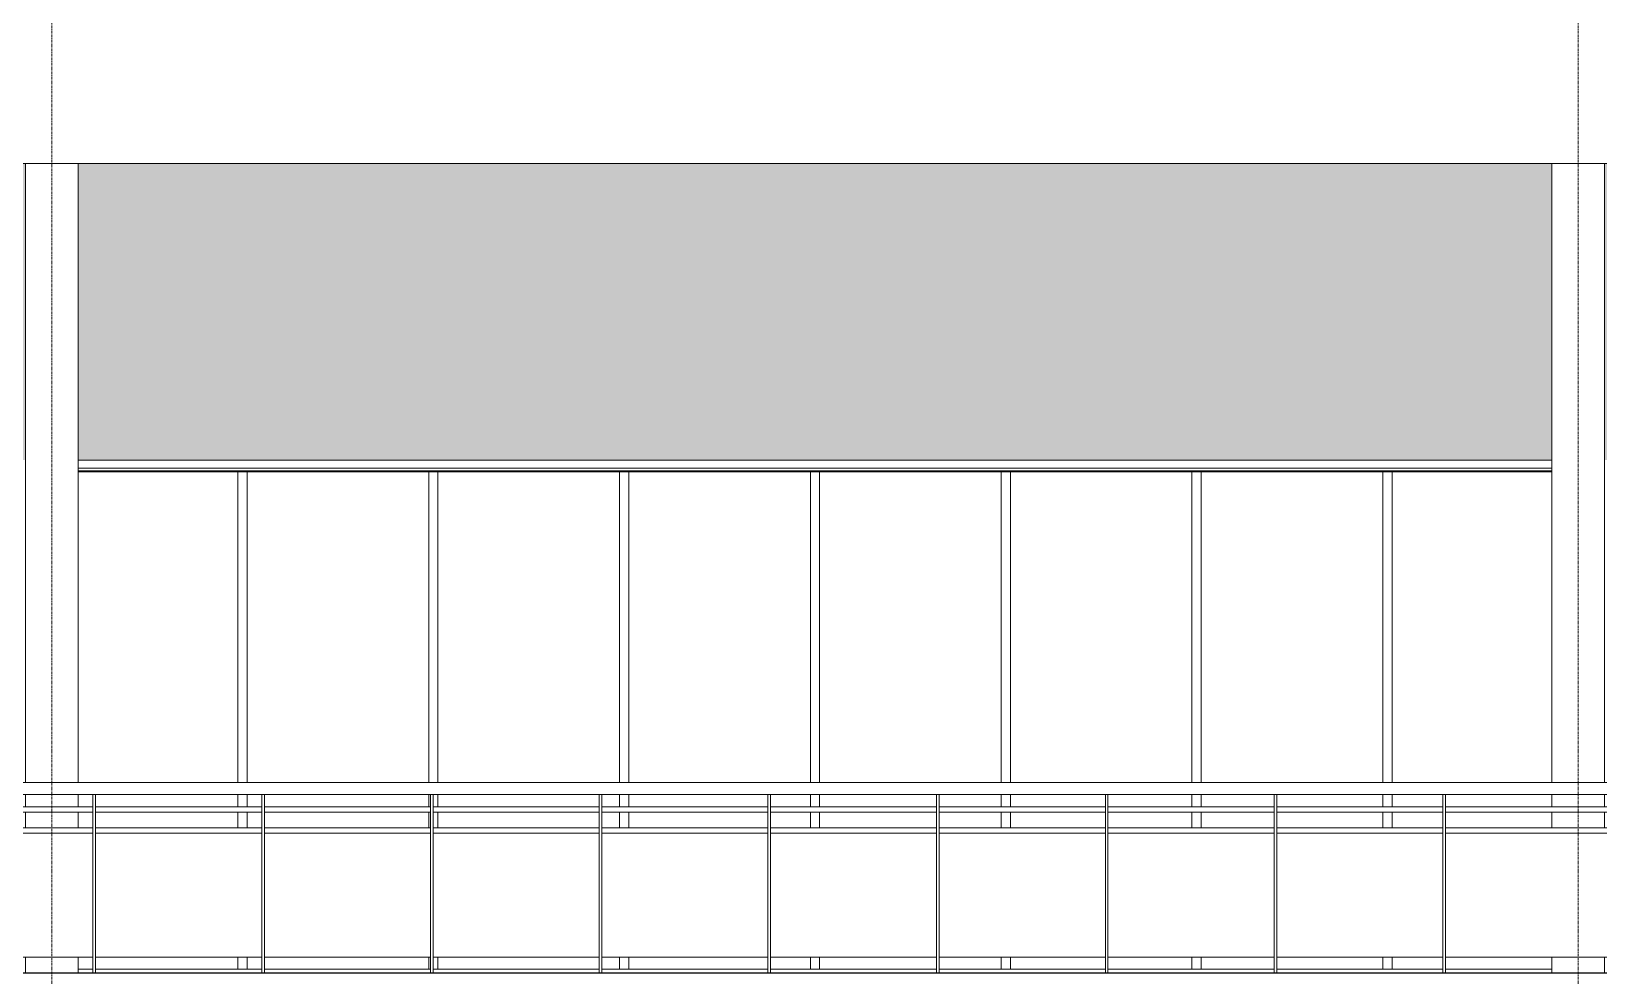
# Model space of a CAD drawing. Header units: inches. Extents: x 21408 to 98131, y -290 to 853.
# Drawn here: x 37581.1 to 37878.3, y 0.5 to 179.5 of the extents above; entities that cross this region are included whole.
import ezdxf

# ---------------------------------------------------------------- set-up
doc = ezdxf.new("R2010")
doc.units = ezdxf.units.IN
doc.header["$MEASUREMENT"] = 0
doc.linetypes.add('Grid Line 1_2_', pattern=[0.875, 0.5, -0.125, 0.125, -0.125])
for name, color, linetype, lineweight in [('A-FLOR', 192, 'Continuous', 9), ('A-FLOR-HRAL', 11, 'Continuous', 9), ('A-GLAZ-CURT', 52, 'Continuous', 9), ('A-GLAZ-CWMG', 51, 'Continuous', 9), ('A-WALL-PATT', 111, 'Continuous', 25), ('I-WALL', 2, 'Continuous', 9), ('M-HVAC-DUCT', 70, 'Continuous', 9), ('S-BEAM', 12, 'Continuous', 9), ('S-GRID', 1, 'Continuous', 9)]:
    doc.layers.add(name, color=color, linetype=linetype, lineweight=lineweight)
pattern_1 = [(45, (-87573.42, 98.42), (-19.00703, 19.00703), []), (45, (-87573.42, 127.22), (-19.00703, 19.00703), [])]

# ---------------------------------------------------------------- blocks, each defined once
blk = doc.blocks.new('Girt_C - 10_D-1260059-Building Section - East_West looking South')
at = {"layer": 'S-BEAM'}
for p, q in [((-23949.39, 96.68), (-23669.89, 96.68)), ((-23949.39, 96.2), (-23669.89, 96.2))]:
    blk.add_line(p, q, dxfattribs=at)
blk = doc.blocks.new('Railing - 2_ 8_-V216-Building Section - East_West looking South')
at = {"layer": 'A-FLOR-HRAL'}
blk.add_line((-24234.07, 4), (-24202.57, 4), dxfattribs=at)
blk = doc.blocks.new('Railing - 2_ x 1_2_-V215-Building Section - East_West looking South')
at = {"layer": 'A-FLOR-HRAL'}
for p, q in [((-24234.07, 34.87), (-24234.57, 34.87)), ((-24234.57, 1), (-24234.57, 34.87)), ((-24234.07, 1), (-24234.07, 34.87))]:
    blk.add_line(p, q, dxfattribs=at)
blk = doc.blocks.new('Railing - Railing-939582-Building Section - East_West looking South')
at = {"layer": 'A-FLOR-HRAL'}
for p, q in [((-23233.26, 37.12), (-24243.39, 37.12)), ((-24243.39, 34.87), (-23233.26, 34.87)), ((-23978.07, 32.5), (-23946.57, 32.5)), ((-23946.57, 31.5), (-23978.07, 31.5)), ((-23946.07, 32.5), (-23914.57, 32.5)), ((-23914.57, 31.5), (-23946.07, 31.5)), ((-23914.07, 32.5), (-23882.57, 32.5)), ((-23882.57, 31.5), (-23914.07, 31.5)), ((-23882.07, 32.5), (-23850.57, 32.5)), ((-23850.57, 31.5), (-23882.07, 31.5)), ((-23850.07, 32.5), (-23818.57, 32.5)), ((-23818.57, 31.5), (-23850.07, 31.5)), ((-23818.07, 32.5), (-23786.57, 32.5)), ((-23786.57, 31.5), (-23818.07, 31.5)), ((-23786.07, 32.5), (-23754.57, 32.5)), ((-23754.57, 31.5), (-23786.07, 31.5)), ((-23754.07, 32.5), (-23722.57, 32.5)), ((-23722.57, 31.5), (-23754.07, 31.5)), ((-23722.07, 32.5), (-23690.57, 32.5)), ((-23690.57, 31.5), (-23722.07, 31.5)), ((-23690.07, 32.5), (-23658.57, 32.5)), ((-23658.57, 31.5), (-23690.07, 31.5)), ((-23978.07, 28.5), (-23946.57, 28.5)), ((-23946.57, 27.5), (-23978.07, 27.5)), ((-23946.07, 28.5), (-23914.57, 28.5)), ((-23914.57, 27.5), (-23946.07, 27.5)), ((-23914.07, 28.5), (-23882.57, 28.5)), ((-23882.57, 27.5), (-23914.07, 27.5)), ((-23882.07, 28.5), (-23850.57, 28.5)), ((-23850.57, 27.5), (-23882.07, 27.5)), ((-23850.07, 28.5), (-23818.57, 28.5)), ((-23818.57, 27.5), (-23850.07, 27.5)), ((-23818.07, 28.5), (-23786.57, 28.5)), ((-23786.57, 27.5), (-23818.07, 27.5)), ((-23786.07, 28.5), (-23754.57, 28.5)), ((-23754.57, 27.5), (-23786.07, 27.5)), ((-23754.07, 28.5), (-23722.57, 28.5)), ((-23722.57, 27.5), (-23754.07, 27.5)), ((-23722.07, 28.5), (-23690.57, 28.5)), ((-23690.57, 27.5), (-23722.07, 27.5)), ((-23690.07, 28.5), (-23658.57, 28.5)), ((-23658.57, 27.5), (-23690.07, 27.5))]:
    blk.add_line(p, q, dxfattribs=at)
for name, p in [('Railing - 2_ x 1_2_-V215-Building Section - East_West looking South', (288, 0)), ('Railing - 2_ x 1_2_-V215-Building Section - East_West looking South', (320, 0)), ('Railing - 2_ x 1_2_-V215-Building Section - East_West looking South', (352, 0)), ('Railing - 2_ x 1_2_-V215-Building Section - East_West looking South', (384, 0)), ('Railing - 2_ x 1_2_-V215-Building Section - East_West looking South', (416, 0)), ('Railing - 2_ x 1_2_-V215-Building Section - East_West looking South', (448, 0)), ('Railing - 2_ x 1_2_-V215-Building Section - East_West looking South', (480, 0)), ('Railing - 2_ x 1_2_-V215-Building Section - East_West looking South', (512, 0)), ('Railing - 2_ x 1_2_-V215-Building Section - East_West looking South', (544, 0)), ('Railing - 2_ 8_-V216-Building Section - East_West looking South', (256, 0)), ('Railing - 2_ 8_-V216-Building Section - East_West looking South', (288, 0)), ('Railing - 2_ 8_-V216-Building Section - East_West looking South', (320, 0)), ('Railing - 2_ 8_-V216-Building Section - East_West looking South', (352, 0)), ('Railing - 2_ 8_-V216-Building Section - East_West looking South', (384, 0)), ('Railing - 2_ 8_-V216-Building Section - East_West looking South', (416, 0)), ('Railing - 2_ 8_-V216-Building Section - East_West looking South', (448, 0)), ('Railing - 2_ 8_-V216-Building Section - East_West looking South', (480, 0)), ('Railing - 2_ 8_-V216-Building Section - East_West looking South', (512, 0)), ('Railing - 2_ 8_-V216-Building Section - East_West looking South', (544, 0))]:
    blk.add_blockref(name, p)
blk = doc.blocks.new('columns and girder2 - one-V235-Building Section - East_West looking South')
at = {"layer": 'S-BEAM'}
h = blk.add_hatch(dxfattribs=at)
h.set_pattern_fill('FP_52', color=256, style=0, pattern_type=2)
h.set_pattern_definition(pattern_1)
h.paths.add_polyline_path([(-23959.39, 304.78), (-23949.39, 304.78), (-23949.39, 306.3), (-23959.39, 306.3)], flags=0)
h.paths.add_polyline_path([(-23949.39, 339.12), (-23949.39, 340.62), (-23959.39, 340.62), (-23959.39, 339.12)], flags=0)
h = blk.add_hatch(dxfattribs=at)
h.set_pattern_fill('FP_52', color=256, style=0, pattern_type=2)
h.set_pattern_definition(pattern_1)
h.paths.add_polyline_path([(-23955.02, 306.3), (-23953.77, 306.3), (-23953.77, 339.12), (-23955.02, 339.12), (-23955.02, 310.79)], flags=0)
at = {"layer": 'S-BEAM', "lineweight": 15}
for p, q in [((-23949.39, 340.62), (-23959.39, 340.62)), ((-23959.39, 340.62), (-23959.39, 339.12)), ((-23959.39, 339.12), (-23949.39, 339.12)), ((-23953.77, 339.12), (-23955.02, 339.12)), ((-23955.02, 339.12), (-23955.02, 306.3)), ((-23953.77, 306.3), (-23953.77, 339.12)), ((-23949.39, 339.12), (-23949.39, 340.62)), ((-23949.39, 306.3), (-23959.39, 306.3)), ((-23959.39, 306.3), (-23959.39, 304.78)), ((-23955.02, 306.3), (-23953.77, 306.3)), ((-23949.39, 304.78), (-23949.39, 306.3)), ((-23959.39, 304.78), (-23949.39, 304.78))]:
    blk.add_line(p, q, dxfattribs=at)
at = {"layer": 'S-BEAM'}
for p, q in [((-23959.39, 336.72), (-23959.39, 339.12)), ((-23949.39, 339.12), (-23949.39, 336.72)), ((-23960.39, 292.37), (-23960.39, 337.89)), ((-23948.39, 337.89), (-23948.39, 292.37)), ((-23959.39, 294.85), (-23959.39, 304.78)), ((-23949.39, 304.78), (-23949.39, 294.85)), ((-23959.39, 294.85), (-23949.39, 294.85)), ((-23960.39, 292.37), (-23948.39, 292.37)), ((-23959.39, 186.5), (-23959.39, 292.37)), ((-23949.39, 292.37), (-23949.39, 186.5)), ((-23959.39, 37.11), (-23959.39, 154.5)), ((-23949.39, 154.5), (-23949.39, 37.12)), ((-23959.39, 32.5), (-23959.39, 34.88)), ((-23949.39, 34.89), (-23949.39, 32.5)), ((-23959.39, 28.5), (-23959.39, 31.5)), ((-23949.39, 31.5), (-23949.39, 28.5)), ((-23959.39, 1), (-23959.39, 4)), ((-23949.39, 4), (-23949.39, 1))]:
    blk.add_line(p, q, dxfattribs=at)
blk = doc.blocks.new('columns and girder2 - one-V236-Building Section - East_West looking South')
at = {"layer": 'S-BEAM'}
h = blk.add_hatch(dxfattribs=at)
h.set_pattern_fill('FP_52', color=256, style=0, pattern_type=2)
h.set_pattern_definition(pattern_1)
h.paths.add_polyline_path([(-23659.89, 304.78), (-23659.89, 306.3), (-23669.89, 306.3), (-23669.89, 304.78)], flags=0)
h.paths.add_polyline_path([(-23669.89, 339.12), (-23659.89, 339.12), (-23659.89, 340.62), (-23669.89, 340.62), (-23669.89, 340.09)], flags=0)
h = blk.add_hatch(dxfattribs=at)
h.set_pattern_fill('FP_52', color=256, style=0, pattern_type=2)
h.set_pattern_definition(pattern_1)
h.paths.add_polyline_path([(-23665.52, 306.3), (-23664.27, 306.3), (-23664.27, 339.12), (-23665.52, 339.12), (-23665.52, 310.79)], flags=0)
at = {"layer": 'S-BEAM', "lineweight": 15}
for p, q in [((-23659.89, 340.62), (-23669.89, 340.62)), ((-23669.89, 340.62), (-23669.89, 339.12)), ((-23669.89, 339.12), (-23659.89, 339.12)), ((-23664.27, 339.12), (-23665.52, 339.12)), ((-23665.52, 339.12), (-23665.52, 306.3)), ((-23664.27, 306.3), (-23664.27, 339.12)), ((-23659.89, 339.12), (-23659.89, 340.62)), ((-23659.89, 306.3), (-23669.89, 306.3)), ((-23669.89, 306.3), (-23669.89, 304.78)), ((-23665.52, 306.3), (-23664.27, 306.3)), ((-23659.89, 304.78), (-23659.89, 306.3)), ((-23669.89, 304.78), (-23659.89, 304.78))]:
    blk.add_line(p, q, dxfattribs=at)
at = {"layer": 'S-BEAM'}
for p, q in [((-23669.89, 336.72), (-23669.89, 339.12)), ((-23659.89, 339.12), (-23659.89, 336.72)), ((-23670.89, 292.37), (-23670.89, 337.89)), ((-23658.89, 337.89), (-23658.89, 292.37)), ((-23669.89, 294.85), (-23669.89, 304.78)), ((-23659.89, 304.78), (-23659.89, 294.85)), ((-23669.89, 294.85), (-23659.89, 294.85)), ((-23670.89, 292.37), (-23658.89, 292.37)), ((-23669.89, 186.5), (-23669.89, 292.37)), ((-23659.89, 292.37), (-23659.89, 186.5)), ((-23669.89, 37.1), (-23669.89, 154.5)), ((-23659.89, 154.5), (-23659.89, 37.11)), ((-23669.89, 32.5), (-23669.89, 34.9)), ((-23659.89, 34.9), (-23659.89, 32.5)), ((-23669.89, 28.5), (-23669.89, 31.5)), ((-23659.89, 31.5), (-23659.89, 28.5)), ((-23669.89, 1), (-23669.89, 4)), ((-23659.89, 4), (-23659.89, 1))]:
    blk.add_line(p, q, dxfattribs=at)
blk = doc.blocks.new('System Panel - Interior Glazing-V251-Building Section - East_West looking South')
at = {"layer": 'A-GLAZ-CURT'}
for p, q in [((-23919.08, 96), (-23949.39, 96)), ((-23949.39, 1.75), (-23946.57, 1.75)), ((-23946.07, 1.75), (-23919.08, 1.75))]:
    blk.add_line(p, q, dxfattribs=at)
blk = doc.blocks.new('System Panel - Interior Glazing-V252-Building Section - East_West looking South')
at = {"layer": 'A-GLAZ-CURT'}
for p, q in [((-23882.89, 96), (-23917.33, 96)), ((-23917.33, 1.75), (-23914.57, 1.75)), ((-23914.07, 1.75), (-23882.89, 1.75))]:
    blk.add_line(p, q, dxfattribs=at)
blk = doc.blocks.new('System Panel - Interior Glazing-V253-Building Section - East_West looking South')
at = {"layer": 'A-GLAZ-CURT'}
for p, q in [((-23846.7, 96), (-23881.14, 96)), ((-23881.14, 1.75), (-23850.57, 1.75)), ((-23850.07, 1.75), (-23846.7, 1.75))]:
    blk.add_line(p, q, dxfattribs=at)
blk = doc.blocks.new('System Panel - Interior Glazing-V254-Building Section - East_West looking South')
at = {"layer": 'A-GLAZ-CURT'}
for p, q in [((-23810.52, 96), (-23844.95, 96)), ((-23844.95, 1.75), (-23818.57, 1.75)), ((-23818.07, 1.75), (-23810.52, 1.75))]:
    blk.add_line(p, q, dxfattribs=at)
blk = doc.blocks.new('System Panel - Interior Glazing-V255-Building Section - East_West looking South')
at = {"layer": 'A-GLAZ-CURT'}
for p, q in [((-23774.33, 96), (-23808.77, 96)), ((-23808.77, 1.75), (-23786.57, 1.75)), ((-23786.07, 1.75), (-23774.33, 1.75))]:
    blk.add_line(p, q, dxfattribs=at)
blk = doc.blocks.new('System Panel - Interior Glazing-V256-Building Section - East_West looking South')
at = {"layer": 'A-GLAZ-CURT'}
for p, q in [((-23738.14, 96), (-23772.58, 96)), ((-23772.58, 1.75), (-23754.57, 1.75)), ((-23754.07, 1.75), (-23738.14, 1.75))]:
    blk.add_line(p, q, dxfattribs=at)
blk = doc.blocks.new('System Panel - Interior Glazing-V257-Building Section - East_West looking South')
at = {"layer": 'A-GLAZ-CURT'}
for p, q in [((-23701.95, 96), (-23736.39, 96)), ((-23736.39, 1.75), (-23722.57, 1.75)), ((-23722.07, 1.75), (-23701.95, 1.75))]:
    blk.add_line(p, q, dxfattribs=at)
blk = doc.blocks.new('System Panel - Interior Glazing-V258-Building Section - East_West looking South')
at = {"layer": 'A-GLAZ-CURT'}
for p, q in [((-23669.89, 96), (-23700.2, 96)), ((-23700.2, 1.75), (-23690.57, 1.75)), ((-23690.07, 1.75), (-23669.89, 1.75))]:
    blk.add_line(p, q, dxfattribs=at)
blk = doc.blocks.new('Rectangular Mullion - Interior 1_75_ x 4_5_-V289-Building Section - East_West looking South')
at = {"layer": 'A-GLAZ-CWMG'}
for p, q in [((-23919.08, 96), (-23917.33, 96)), ((-23919.08, 96), (-23919.08, 37.12)), ((-23917.33, 37.12), (-23917.33, 96)), ((-23919.08, 34.88), (-23919.08, 32.5)), ((-23917.33, 32.5), (-23917.33, 34.88)), ((-23919.08, 31.5), (-23919.08, 28.5)), ((-23917.33, 28.5), (-23917.33, 31.5)), ((-23919.08, 4), (-23919.08, 1.75)), ((-23917.33, 1.75), (-23917.33, 4)), ((-23917.33, 1.75), (-23919.08, 1.75))]:
    blk.add_line(p, q, dxfattribs=at)
blk = doc.blocks.new('Rectangular Mullion - Interior 1_75_ x 4_5_-V290-Building Section - East_West looking South')
at = {"layer": 'A-GLAZ-CWMG'}
for p, q in [((-23882.89, 96), (-23881.14, 96)), ((-23882.89, 96), (-23882.89, 37.12)), ((-23881.14, 37.11), (-23881.14, 96)), ((-23882.89, 34.9), (-23882.89, 32.5)), ((-23881.14, 32.5), (-23881.14, 34.88)), ((-23882.89, 31.5), (-23882.89, 28.5)), ((-23881.14, 28.5), (-23881.14, 31.5)), ((-23882.89, 4), (-23882.89, 1.75)), ((-23881.14, 1.75), (-23881.14, 4)), ((-23882.57, 1.75), (-23882.89, 1.75)), ((-23881.14, 1.75), (-23882.07, 1.75))]:
    blk.add_line(p, q, dxfattribs=at)
blk = doc.blocks.new('Rectangular Mullion - Interior 1_75_ x 4_5_-V291-Building Section - East_West looking South')
at = {"layer": 'A-GLAZ-CWMG'}
for p, q in [((-23846.7, 96), (-23844.95, 96)), ((-23846.7, 96), (-23846.7, 37.11)), ((-23844.95, 37.11), (-23844.95, 96)), ((-23846.7, 34.88), (-23846.7, 32.5)), ((-23844.95, 32.5), (-23844.95, 34.88)), ((-23846.7, 31.5), (-23846.7, 28.5)), ((-23844.95, 28.5), (-23844.95, 31.5)), ((-23846.7, 4), (-23846.7, 1.75)), ((-23844.95, 1.75), (-23844.95, 4)), ((-23844.95, 1.75), (-23846.7, 1.75))]:
    blk.add_line(p, q, dxfattribs=at)
blk = doc.blocks.new('Rectangular Mullion - Interior 1_75_ x 4_5_-V292-Building Section - East_West looking South')
at = {"layer": 'A-GLAZ-CWMG'}
for p, q in [((-23810.52, 96), (-23808.77, 96)), ((-23810.52, 96), (-23810.52, 37.12)), ((-23808.77, 37.12), (-23808.77, 96)), ((-23810.52, 34.88), (-23810.52, 32.5)), ((-23808.77, 32.5), (-23808.77, 34.88)), ((-23810.52, 31.5), (-23810.52, 28.5)), ((-23808.77, 28.5), (-23808.77, 31.5)), ((-23810.52, 4), (-23810.52, 1.75)), ((-23808.77, 1.75), (-23808.77, 4)), ((-23808.77, 1.75), (-23810.52, 1.75))]:
    blk.add_line(p, q, dxfattribs=at)
blk = doc.blocks.new('Rectangular Mullion - Interior 1_75_ x 4_5_-V293-Building Section - East_West looking South')
at = {"layer": 'A-GLAZ-CWMG'}
for p, q in [((-23774.33, 96), (-23772.58, 96)), ((-23774.33, 96), (-23774.33, 37.11)), ((-23772.58, 37.1), (-23772.58, 96)), ((-23774.33, 34.9), (-23774.33, 32.5)), ((-23772.58, 32.5), (-23772.58, 34.91)), ((-23774.33, 31.5), (-23774.33, 28.5)), ((-23772.58, 28.5), (-23772.58, 31.5)), ((-23774.33, 4), (-23774.33, 1.75)), ((-23772.58, 1.75), (-23772.58, 4)), ((-23772.58, 1.75), (-23774.33, 1.75))]:
    blk.add_line(p, q, dxfattribs=at)
blk = doc.blocks.new('Rectangular Mullion - Interior 1_75_ x 4_5_-V294-Building Section - East_West looking South')
at = {"layer": 'A-GLAZ-CWMG'}
for p, q in [((-23738.14, 96), (-23736.39, 96)), ((-23738.14, 96), (-23738.14, 37.12)), ((-23736.39, 37.12), (-23736.39, 96)), ((-23738.14, 34.88), (-23738.14, 32.5)), ((-23736.39, 32.5), (-23736.39, 34.91)), ((-23738.14, 31.5), (-23738.14, 28.5)), ((-23736.39, 28.5), (-23736.39, 31.5)), ((-23738.14, 4), (-23738.14, 1.75)), ((-23736.39, 1.75), (-23736.39, 4)), ((-23736.39, 1.75), (-23738.14, 1.75))]:
    blk.add_line(p, q, dxfattribs=at)
blk = doc.blocks.new('Rectangular Mullion - Interior 1_75_ x 4_5_-V295-Building Section - East_West looking South')
at = {"layer": 'A-GLAZ-CWMG'}
for p, q in [((-23701.95, 96), (-23700.2, 96)), ((-23701.95, 96), (-23701.95, 37.12)), ((-23700.2, 37.09), (-23700.2, 96)), ((-23701.95, 34.88), (-23701.95, 32.5)), ((-23700.2, 32.5), (-23700.2, 34.88)), ((-23701.95, 31.5), (-23701.95, 28.5)), ((-23700.2, 28.5), (-23700.2, 31.5)), ((-23701.95, 4), (-23701.95, 1.75)), ((-23700.2, 1.75), (-23700.2, 4)), ((-23700.2, 1.75), (-23701.95, 1.75))]:
    blk.add_line(p, q, dxfattribs=at)

msp = doc.modelspace()

# ---------------------------------------------------------------- hatches: boundary and pattern name
at = {"layer": 'A-WALL-PATT', "lineweight": 9}
h = msp.add_hatch(dxfattribs=at)
h.set_pattern_fill('FP_44', color=256, style=0, pattern_type=2)
h.set_pattern_definition([(90, (-86458.87, -1108), (-193, -193), [48, -145]), (180, (-86458.87, -1108), (-2e-14, -193), [96.25, -96.75]), (270, (-86555.12, -1060), (-193, -193), [48, -145]), (180, (-86458.87, -1060), (-2e-14, -193), [96.25, -96.75]), (270, (-86555.37, -1060), (-193, -193), [48, -145]), (180, (-86555.37, -1060), (-2e-14, -193), [96.25, -96.75]), (90, (-86651.62, -1108), (-193, -193), [48, -145]), (180, (-86555.37, -1108), (-2e-14, -193), [96.25, -96.75]), (90, (-86506.87, -1059.75), (-193, -193), [48, -145]), (180, (-86458.62, -1059.75), (-2e-14, -193), [48.25, -144.75]), (180, (-86458.62, -1011.75), (-2e-14, -193), [48.25, -144.75]), (90, (-86603.37, -1059.75), (-193, -193), [48, -145]), (180, (-86507.12, -1059.75), (-2e-14, -193), [96.25, -96.75]), (270, (-86507.12, -1011.75), (-193, -193), [48, -145]), (180, (-86507.12, -1011.75), (-2e-14, -193), [96.25, -96.75]), (180, (-86603.62, -1059.75), (-2e-14, -193), [48, -145]), (270, (-86603.62, -1011.75), (-193, -193), [48, -145]), (180, (-86603.62, -1011.75), (-2e-14, -193), [48, -145]), (90, (-86458.87, -1011.5), (-193, -193), [48, -145]), (180, (-86458.87, -1011.5), (-2e-14, -193), [96.25, -96.75]), (270, (-86555.12, -963.5), (-193, -193), [48, -145]), (180, (-86458.87, -963.5), (-2e-14, -193), [96.25, -96.75]), (270, (-86555.37, -963.5), (-193, -193), [48, -145]), (180, (-86555.37, -963.5), (-2e-14, -193), [96.25, -96.75]), (270, (-86651.62, -963.5), (-193, -193), [48, -145]), (180, (-86555.37, -1011.5), (-2e-14, -193), [96.25, -96.75]), (90, (-86506.87, -963.25), (-193, -193), [48, -145]), (180, (-86458.62, -963.25), (-2e-14, -193), [48.25, -144.75]), (180, (-86458.62, -915.25), (-2e-14, -193), [48.25, -144.75]), (90, (-86603.37, -963.25), (-193, -193), [48, -145]), (180, (-86507.12, -963.25), (-2e-14, -193), [96.25, -96.75]), (270, (-86507.12, -915.25), (-193, -193), [48, -145]), (180, (-86507.12, -915.25), (-2e-14, -193), [96.25, -96.75]), (180, (-86603.62, -963.25), (-2e-14, -193), [48, -145]), (270, (-86603.62, -915.25), (-193, -193), [48, -145]), (180, (-86603.62, -915.25), (-2e-14, -193), [48, -145])])
h.paths.add_polyline_path([(36873.9, 1), (36909.34, 1), (36909.34, 98.25), (36914.71, 98.27), (36862.88, 154.5), (36859.54, 154.5), (36721.46, 4.69), (36721.46, 1), (36873.3, 1)], flags=0)
h.paths.add_polyline_path([(36421.96, 1), (36421.96, 154.5), (36142.46, 154.5), (36142.46, 1), (36378.59, 1), (36378.59, 98.25), (36420.59, 98.25), (36420.59, 1)], flags=0)
h.paths.add_polyline_path([(36057.09, 1), (36132.46, 1), (36132.46, 154.5), (35953.18, 154.5), (35953.18, 114), (35922.65, 113.93), (35922.14, 113.35), (35922.09, 113.28), (35921.25, 107.11), (35921.12, 104.39), (35921.1, 101.31), (35913.18, 101.31), (35913.21, 105.72), (35912.95, 109.05), (35912.11, 113.43), (35911.94, 113.58), (35911.62, 114), (35881.18, 114), (35881.18, 154.5), (35852.96, 154.5), (35852.96, 1), (35976.59, 1), (35976.59, 98.25), (36057.09, 98.25), (36057.09, 37.37)], flags=0)
h.paths.add_polyline_path([(35834.72, 1), (35842.96, 1), (35842.96, 154.5), (35805.07, 154.5), (35802.13, 154.2), (35799.66, 153.52), (35797.52, 152.58), (35795.53, 151.33), (35793.08, 149.13), (35790.44, 146.5), (35799.84, 146.5), (35799.84, 1), (35801.64, 1)], flags=0)
h.paths.add_polyline_path([(36711.46, 1), (36711.46, 154.5), (36618.75, 154.5), (36618.75, 114), (36588.22, 113.93), (36587.73, 113.11), (36587.58, 112.5), (36586.91, 108.24), (36586.69, 104.39), (36586.67, 101.31), (36578.75, 101.31), (36578.78, 105.72), (36578.52, 109.05), (36577.69, 113.3), (36577.17, 114), (36546.75, 114.02), (36546.75, 154.5), (36431.96, 154.5), (36431.96, 1), (36619.84, 1), (36619.84, 98.25), (36696.46, 98.25), (36696.46, 1)], flags=0)
h.paths.add_polyline_path([(36721.46, 6.16), (36858.18, 154.5), (36721.46, 154.5), (36721.46, 6.18)], flags=0)
h.paths.add_polyline_path([(37956.56, 98.25), (37964.34, 98.25), (38016.18, 154.5), (37879.46, 154.5), (37879.46, 98.25), (37947.79, 98.25)], flags=0)
h.paths.add_polyline_path([(37589.96, 98.25), (37869.46, 98.25), (37869.46, 154.5), (37589.96, 154.5), (37589.96, 115.49)], flags=0)
h.paths.add_polyline_path([(37974.11, 98.25), (38072.71, 98.27), (38020.88, 154.5), (38017.54, 154.5), (37965.7, 98.25), (37973.01, 98.25)], flags=0)
h.paths.add_polyline_path([(37579.96, 98.25), (37579.96, 154.5), (37300.46, 154.5), (37300.46, 98.25), (37561.77, 98.25)], flags=0)
h.paths.add_polyline_path([(38719.83, 98.25), (38739.96, 98.25), (38739.96, 176), (38726.5, 175.97), (38727.22, 173.28), (38727.35, 172.26), (38727.46, 169.2), (38727.38, 125.21), (38727.22, 123.6), (38726.48, 120.86), (38725.32, 118.38), (38723.72, 116.1), (38721.63, 114.04), (38719.46, 112.52), (38716.48, 111.22), (38714.03, 110.6), (38711.06, 110.41), (38708.28, 110.73), (38705.99, 111.34), (38703.46, 112.52), (38701.18, 114.12), (38699.21, 116.1), (38697.61, 118.38), (38696.32, 121.32), (38695.64, 124.07), (38695.54, 125.25), (38695.46, 128.18), (38695.46, 170.5), (38695.71, 173.28), (38696.41, 176), (38633.36, 175.97), (38633.36, 154.5), (38458.46, 154.5), (38458.46, 98.25), (38702.29, 98.25)], flags=0)
h.paths.add_polyline_path([(36916.08, 98.25), (37000.96, 98.25), (37000.96, 154.5), (36864.24, 154.5), (36916.06, 98.27)], flags=0)
h.paths.add_polyline_path([(38123.26, 98.25), (38158.96, 98.25), (38158.96, 154.5), (38022.24, 154.5), (38074.08, 98.25), (38088.16, 98.25)], flags=0)
h.paths.add_polyline_path([(37010.96, 98.25), (37290.46, 98.25), (37290.46, 154.5), (37010.96, 154.5), (37010.96, 102.54)], flags=0)
h.paths.add_polyline_path([(38448.46, 98.25), (38448.46, 154.5), (38168.96, 154.5), (38168.96, 98.25), (38404, 98.25)], flags=0)
h.paths.add_polyline_path([(38666.59, 116.82), (38626.59, 116.82), (38626.59, 134.82), (38666.59, 134.82)], flags=0)
h.paths.add_polyline_path([(38747.96, 146.25), (38747.96, 146.25), (38747.96, 149.67)], flags=0)
h.paths.add_polyline_path([(35517.62, 146.5), (35553.46, 146.5), (35553.46, 176), (35275.96, 176), (35275.96, 146.5), (35508.85, 146.5)], flags=0)
h.paths.add_polyline_path([(35563.46, 146.5), (35564.81, 146.5), (35564.81, 170.5), (35565.05, 173.28), (35565.76, 176), (35563.46, 175.97), (35563.46, 149.67)], flags=0)
h.paths.add_polyline_path([(35596.81, 146.5), (35745.19, 146.5), (35772.04, 173.27), (35775.15, 176), (35595.84, 175.97), (35596.58, 173.19), (35596.7, 172.26), (35596.81, 169.7), (35596.81, 149.67)], flags=0)
h.paths.add_polyline_path([(35264.72, 146.5), (35265.85, 146.5), (35265.85, 148.14), (35265.32, 148.59), (35265.39, 148.67), (35265.96, 148.14), (35265.96, 146.5), (35267.85, 146.5), (35267.79, 148.06), (35267.32, 148.46), (35267.39, 148.54), (35267.96, 148.06), (35267.96, 176), (35264.72, 176), (35264.72, 148.14)], flags=0)

# ---------------------------------------------------------------- linework, layer by layer
at = {"layer": 'A-FLOR', "lineweight": 25}
msp.add_line((38416.1, 1), (37185.95, 1), dxfattribs=at)
at = {"layer": 'I-WALL'}
msp.add_line((37589.96, 98.25), (37869.46, 98.25), dxfattribs=at)
at = {"layer": 'M-HVAC-DUCT'}
msp.add_line((36618.75, 154.5), (38633.36, 154.5), dxfattribs=at)
at = {"layer": 'S-GRID', "linetype": 'Grid Line 1_2_'}
for p, q in [((37584.96, -273.16), (37584.96, 671.89)), ((37584.96, -273.16), (37584.96, 671.89)), ((37874.46, -273.16), (37874.46, 671.89)), ((37874.46, -273.16), (37874.46, 671.89))]:
    msp.add_line(p, q, dxfattribs=at)

# ---------------------------------------------------------------- block references
at = {"layer": 'A-FLOR-HRAL'}
msp.add_blockref('Railing - Railing-939582-Building Section - East_West looking South', (61539.35, 0), dxfattribs=at)
at = {"layer": 'A-GLAZ-CURT'}
for name in ['System Panel - Interior Glazing-V251-Building Section - East_West looking South', 'System Panel - Interior Glazing-V252-Building Section - East_West looking South', 'System Panel - Interior Glazing-V253-Building Section - East_West looking South', 'System Panel - Interior Glazing-V254-Building Section - East_West looking South', 'System Panel - Interior Glazing-V255-Building Section - East_West looking South', 'System Panel - Interior Glazing-V256-Building Section - East_West looking South', 'System Panel - Interior Glazing-V257-Building Section - East_West looking South', 'System Panel - Interior Glazing-V258-Building Section - East_West looking South']:
    msp.add_blockref(name, (61539.35, 0), dxfattribs=at)
at = {"layer": 'A-GLAZ-CWMG'}
for name in ['Rectangular Mullion - Interior 1_75_ x 4_5_-V289-Building Section - East_West looking South', 'Rectangular Mullion - Interior 1_75_ x 4_5_-V290-Building Section - East_West looking South', 'Rectangular Mullion - Interior 1_75_ x 4_5_-V291-Building Section - East_West looking South', 'Rectangular Mullion - Interior 1_75_ x 4_5_-V292-Building Section - East_West looking South', 'Rectangular Mullion - Interior 1_75_ x 4_5_-V293-Building Section - East_West looking South', 'Rectangular Mullion - Interior 1_75_ x 4_5_-V294-Building Section - East_West looking South', 'Rectangular Mullion - Interior 1_75_ x 4_5_-V295-Building Section - East_West looking South']:
    msp.add_blockref(name, (61539.35, 0), dxfattribs=at)
at = {"layer": 'S-BEAM'}
for name in ['columns and girder2 - one-V235-Building Section - East_West looking South', 'columns and girder2 - one-V236-Building Section - East_West looking South', 'Girt_C - 10_D-1260059-Building Section - East_West looking South']:
    msp.add_blockref(name, (61539.35, 0), dxfattribs=at)

doc.saveas('drawing.dxf')
